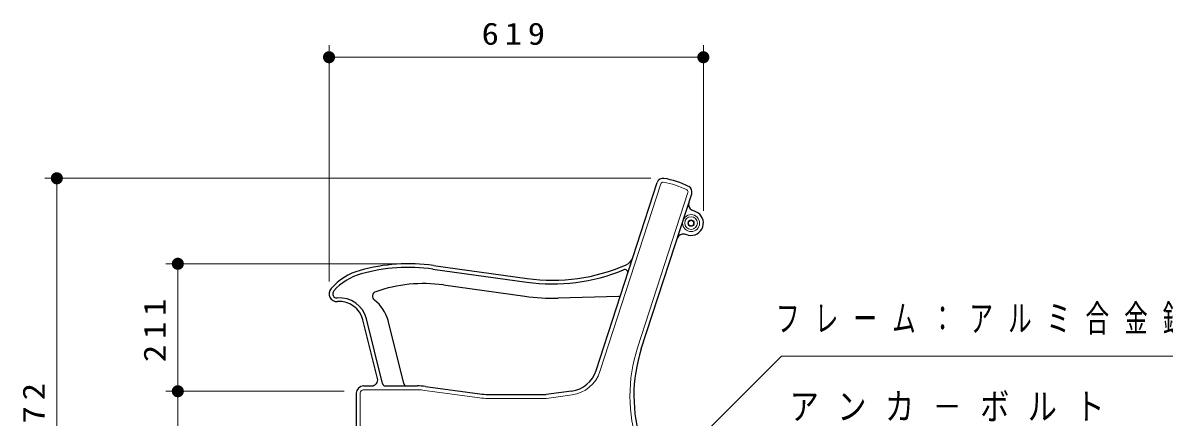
# Model space of a CAD drawing. Units: millimetres on the paper, scale 1:20. Extents: x -365 to 0, y 0 to 257.
# Drawn here: x -142.2 to -47.8, y 123.7 to 156.3 of the extents above; entities that cross this region are included whole.
import ezdxf

# ---------------------------------------------------------------- set-up
doc = ezdxf.new("R2010")
doc.units = ezdxf.units.MM
doc.layers.add('1_20', color=7, linetype='Continuous', lineweight=25)
doc.styles.add('ＭＳ ゴシック', font='')
doc.styles.get('ＭＳ ゴシック').set_extended_font_data('MS Gothic')

# ---------------------------------------------------------------- blocks, each defined once
blk = doc.blocks.new('filled_dot')
at = {"color": 0, "linetype": 'Continuous', "lineweight": -2, "const_width": 1.25}
blk.add_lwpolyline([(-0.625, 0, 1), (0.625, 0, 1)], format="xyb", close=True, dxfattribs=at)

msp = doc.modelspace()

# ---------------------------------------------------------------- linework, layer by layer
at = {"layer": '1_20', "lineweight": 13}
for p, q in [((-116.849, 134.892), (-116.849, 154.431)), ((-85.904, 140.731), (-85.904, 154.431)), ((-116.849, 153.431), (-85.904, 153.431)), ((-90.246, 143.431), (-140.349, 143.431)), ((-139.349, 104.838), (-139.349, 143.431)), ((-89.412, 142.985), (-94.456, 127.463)), ((-91.346, 129.43), (-87.176, 142.264)), ((-87.121, 139.846), (-86.921, 139.962)), ((-87.121, 139.846), (-87.121, 139.615)), ((-86.921, 139.962), (-86.721, 139.846)), ((-86.721, 139.846), (-86.721, 139.615)), ((-87.121, 139.615), (-86.921, 139.5)), ((-86.921, 139.5), (-86.721, 139.615)), ((-111.274, 136.368), (-130.349, 136.368)), ((-129.349, 125.838), (-129.349, 136.368)), ((-115.599, 125.838), (-130.349, 125.838)), ((-129.349, 104.838), (-129.349, 125.838)), ((-114.274, 125.703), (-114.274, 105.913)), ((-109.558, 125.953), (-114.024, 125.953)), ((-104.418, 125.298), (-108.929, 125.911)), ((-98.877, 125.25), (-96.763, 125.537)), ((-98.877, 125.25), (-103.702, 125.25))]:
    msp.add_line(p, q, dxfattribs=at)
at = {"layer": '1_20'}
for p, q in [((-94.765, 127.564), (-89.722, 143.085)), ((-91.037, 129.329), (-86.869, 142.155)), ((-86.524, 140.667), (-86.831, 140.798)), ((-87.15, 138.739), (-87.475, 138.814)), ((-108.256, 135.929), (-100.504, 134.854)), ((-108.214, 136.226), (-100.463, 135.151)), ((-107.392, 134.618), (-100.666, 133.686)), ((-92.919, 133.676), (-97.909, 133.535)), ((-112.842, 126.899), (-114.048, 131.735)), ((-112.425, 126.468), (-113.757, 131.807)), ((-110.673, 126.468), (-111.972, 131.677)), ((-114.599, 125.678), (-114.599, 105.738)), ((-113.999, 126.278), (-113.327, 126.278)), ((-112.183, 126.278), (-109.558, 126.278)), ((-108.885, 126.233), (-104.374, 125.62)), ((-103.702, 125.575), (-98.899, 125.575)), ((-96.806, 125.859), (-98.899, 125.575))]:
    msp.add_line(p, q, dxfattribs=at)
at = {"layer": '1_20', "lineweight": 13}
msp.add_lwpolyline([(-90.06, 118.14), (-79.453, 128.746), (-43.453, 128.746)], dxfattribs=at)
for radius in [0.7, 0.525, 0.268]:
    msp.add_circle((-86.921, 139.731), radius, dxfattribs=at)
at = {"layer": '1_20'}
for centre, radius, start, end in [((-89.246, 142.931), 0.5, 80.64783, 162), ((-90.316, 136.435), 7.083, 63.17417, 80.64783), ((-87.345, 142.31), 0.5, 342, 63.17417), ((-86.921, 139.731), 1.018, 257, 67), ((-86.635, 141.258), 0.5, 162, 246.99999), ((-87.588, 138.327), 0.5, 77, 162), ((-92.684, 137.205), 1, 293.73577, 342), ((-110.274, 121.368), 15, 82.1057, 105.49491), ((-110.274, 121.368), 14.7, 82.1057, 105.49491), ((-98.381, 150.162), 15.455, 262.1057, 292.37225), ((-98.381, 150.162), 15.155, 262.1057, 293.73577), ((-92.404, 135.64), 0.25, 342, 112.37225), ((-112.946, 131.005), 5, 105.49491, 138.4096), ((-112.946, 131.005), 4.7, 105.49491, 138.4096), ((-116.199, 133.892), 0.65, 138.4096, 274.56948), ((-116.199, 133.892), 0.35, 138.4096, 274.56948), ((-112.859, 133.683), 0.4, 109.26732, 233.46578), ((-109.037, 122.75), 11.982, 82.1057, 109.26732), ((-115.988, 131.251), 2.3, 14, 94.56948), ((-115.988, 131.251), 2, 14, 94.56948), ((-114.883, 130.951), 3, 14, 53.46578), ((-98.381, 150.162), 16.634, 262.1057, 271.62851), ((-92.916, 133.577), 0.1, 342, 91.62851), ((-79.149, 125.467), 12.5, 162, 198.17873), ((-97.143, 128.336), 2.5, 277.73061, 342), ((-113.327, 126.778), 0.5, 270, 14), ((-112.183, 126.528), 0.25, 194, 270), ((-110.431, 126.528), 0.25, 194, 270), ((-113.999, 125.678), 0.6, 90, 180), ((-109.558, 121.278), 5, 82.26939, 90), ((-103.702, 130.575), 5, 262.26939, 270)]:
    msp.add_arc(centre, radius, start, end, dxfattribs=at)
at = {"layer": '1_20', "lineweight": 13}
for centre, radius, start, end in [((-89.246, 142.931), 0.175, 80.64783, 162), ((-90.316, 136.435), 6.758, 63.17417, 80.64783), ((-87.345, 142.31), 0.175, 342, 63.17417), ((-79.149, 125.467), 12.825, 162, 198.46692), ((-97.143, 128.336), 2.825, 277.73061, 342), ((-114.024, 125.703), 0.25, 90, 180), ((-109.558, 121.278), 4.675, 82.26939, 90), ((-103.702, 130.575), 5.325, 262.26939, 270)]:
    msp.add_arc(centre, radius, start, end, dxfattribs=at)

# ---------------------------------------------------------------- block references
at = {"layer": '1_20', "lineweight": 13, "xscale": 0.4, "yscale": 0.4}
msp.add_blockref('filled_dot', (-116.849, 153.431), dxfattribs=at)
for p, rotation in [((-85.904, 153.431), 180), ((-139.349, 143.431), 270), ((-129.349, 136.368), 270), ((-129.349, 125.838), 270)]:
    msp.add_blockref('filled_dot', p, dxfattribs=dict(at, rotation=rotation))

# ---------------------------------------------------------------- texts
at = {"layer": '1_20', "style": 'ＭＳ ゴシック'}
for s, insert, char_height, attachment_point in [('\\T1.33;\\W1.15;619', (-101.377, 154.431), 1.833, 8), ('\\T1.64;\\W0.65;フレーム：アルミ合金鋳物', (-79.896, 131.746), 2.199, 4), ('\\T1.64;\\W0.8;アンカ－ボルト', (-78.759, 124.52), 2.199, 4)]:
    msp.add_mtext(s, dxfattribs=dict(at, insert=insert, char_height=char_height, attachment_point=attachment_point))
at = {"layer": '1_20', "char_height": 1.833, "attachment_point": 8, "rotation": 90, "style": 'ＭＳ ゴシック'}
for s, insert in [('\\T1.33;\\W1.15;211', (-130.349, 131.103)), ('\\T1.33;\\W1.15;772', (-140.349, 124.135))]:
    msp.add_mtext(s, dxfattribs=dict(at, insert=insert))

doc.saveas('drawing.dxf')
